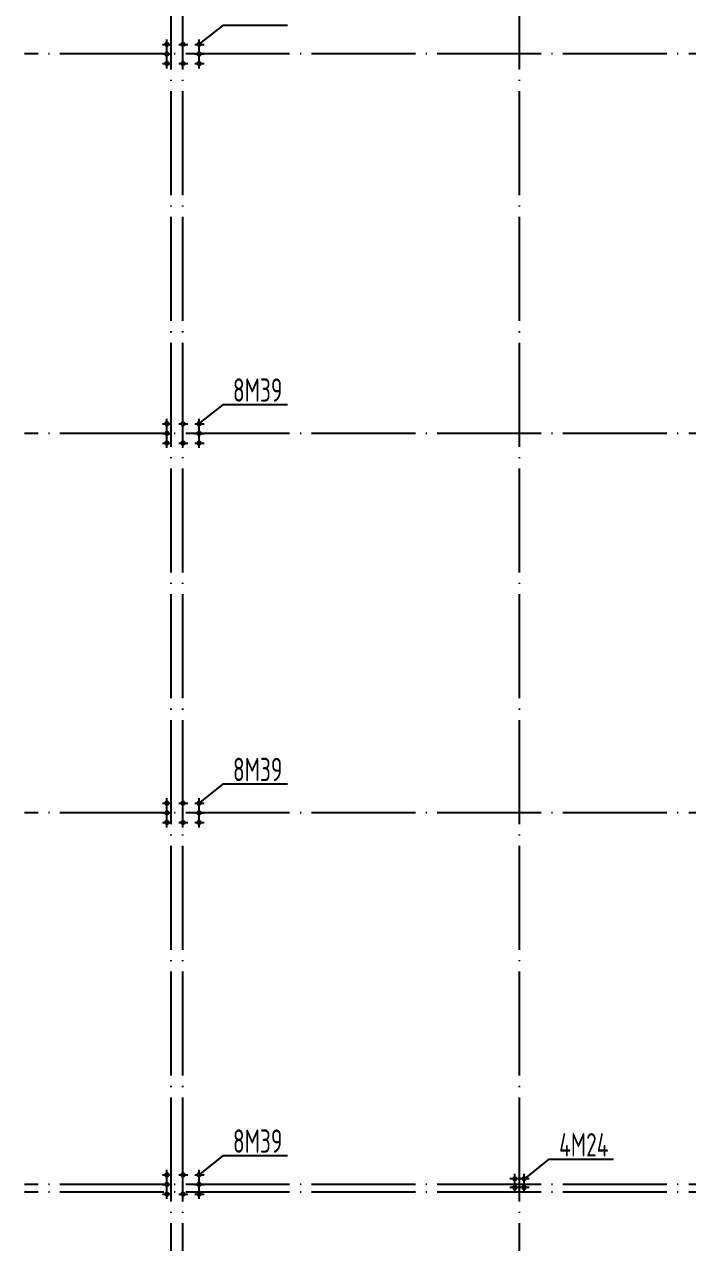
# Model space of a CAD drawing. Extents: x 69728788 to 150163257, y 20675998 to 43663798.
# Drawn here: x 75058795 to 75071560, y 21593783 to 21617223 of the extents above; entities that cross this region are included whole.
import ezdxf

# ---------------------------------------------------------------- set-up
doc = ezdxf.new("R2010")
doc.units = 0
doc.header["$LTSCALE"] = 1000
doc.header["$MEASUREMENT"] = 0
doc.linetypes.add('DOTE', pattern=[2.42, 2, -0.2, 0.02, -0.2])
for name, color, linetype in [('10', 7, 'CONTINUOUS'), ('DOTE', 251, 'DOTE'), ('WALL', 4, 'CONTINUOUS')]:
    doc.layers.add(name, color=color, linetype=linetype)
doc.styles.add('TSSD_Rein', font='atssdeng.shx', dxfattribs={"width": 0.7, "bigfont": 'atssdchn.shx'})

msp = doc.modelspace()

# ---------------------------------------------------------------- linework, layer by layer
at = {"layer": '10'}
for p, q in [((75061537.4, 21616742.8), (75061537.4, 21616932.9)), ((75061537.4, 21616742.8), (75061537.4, 21616932.9)), ((75061537.4, 21616742.8), (75061537.4, 21616932.9)), ((75061537.4, 21616742.8), (75061537.4, 21616932.9)), ((75061847.4, 21616742.8), (75061847.4, 21616932.9)), ((75061847.4, 21616742.8), (75061847.4, 21616932.9)), ((75061847.4, 21616742.8), (75061847.4, 21616932.9)), ((75061847.4, 21616742.8), (75061847.4, 21616932.9)), ((75062157.4, 21616742.8), (75062157.4, 21616932.9)), ((75062157.4, 21616742.8), (75062157.4, 21616932.9)), ((75062157.4, 21616742.8), (75062157.4, 21616932.9)), ((75062157.4, 21616742.8), (75062157.4, 21616932.9)), ((75061455, 21616837.9), (75061551, 21616837.9)), ((75061455, 21616837.9), (75061551, 21616837.9)), ((75061455, 21616837.9), (75061551, 21616837.9)), ((75061455, 21616837.9), (75061551, 21616837.9)), ((75061455, 21616652.9), (75061551, 21616652.9)), ((75061455, 21616652.9), (75061551, 21616652.9)), ((75061455, 21616652.9), (75061551, 21616652.9)), ((75061455, 21616652.9), (75061551, 21616652.9)), ((75061537.4, 21616837.9), (75061633.4, 21616837.9)), ((75061537.4, 21616837.9), (75061633.4, 21616837.9)), ((75061537.4, 21616837.9), (75061633.4, 21616837.9)), ((75061537.4, 21616837.9), (75061633.4, 21616837.9)), ((75061537.4, 21616557.8), (75061537.4, 21616747.9)), ((75061537.4, 21616557.8), (75061537.4, 21616747.9)), ((75061537.4, 21616557.8), (75061537.4, 21616747.9)), ((75061537.4, 21616557.8), (75061537.4, 21616747.9)), ((75061537.4, 21616652.9), (75061633.4, 21616652.9)), ((75061537.4, 21616652.9), (75061633.4, 21616652.9)), ((75061537.4, 21616652.9), (75061633.4, 21616652.9)), ((75061537.4, 21616652.9), (75061633.4, 21616652.9)), ((75061765, 21616837.9), (75061861, 21616837.9)), ((75061765, 21616837.9), (75061861, 21616837.9)), ((75061765, 21616837.9), (75061861, 21616837.9)), ((75061765, 21616837.9), (75061861, 21616837.9)), ((75061847.4, 21616837.9), (75061943.4, 21616837.9)), ((75061847.4, 21616837.9), (75061943.4, 21616837.9)), ((75061847.4, 21616837.9), (75061943.4, 21616837.9)), ((75061847.4, 21616837.9), (75061943.4, 21616837.9)), ((75062075, 21616837.9), (75062171, 21616837.9)), ((75062075, 21616837.9), (75062171, 21616837.9)), ((75062075, 21616837.9), (75062171, 21616837.9)), ((75062075, 21616837.9), (75062171, 21616837.9)), ((75062075, 21616652.9), (75062171, 21616652.9)), ((75062075, 21616652.9), (75062171, 21616652.9)), ((75062075, 21616652.9), (75062171, 21616652.9)), ((75062075, 21616652.9), (75062171, 21616652.9)), ((75062157.4, 21616837.9), (75062253.4, 21616837.9)), ((75062157.4, 21616837.9), (75062253.4, 21616837.9)), ((75062157.4, 21616837.9), (75062253.4, 21616837.9)), ((75062157.4, 21616837.9), (75062253.4, 21616837.9)), ((75062157.4, 21616557.8), (75062157.4, 21616747.9)), ((75062157.4, 21616557.8), (75062157.4, 21616747.9)), ((75062157.4, 21616557.8), (75062157.4, 21616747.9)), ((75062157.4, 21616557.8), (75062157.4, 21616747.9)), ((75062157.4, 21616652.9), (75062253.4, 21616652.9)), ((75062157.4, 21616652.9), (75062253.4, 21616652.9)), ((75062157.4, 21616652.9), (75062253.4, 21616652.9)), ((75062157.4, 21616652.9), (75062253.4, 21616652.9)), ((75061455, 21616467.9), (75061551, 21616467.9)), ((75061455, 21616467.9), (75061551, 21616467.9)), ((75061455, 21616467.9), (75061551, 21616467.9)), ((75061455, 21616467.9), (75061551, 21616467.9)), ((75061537.4, 21616372.8), (75061537.4, 21616562.9)), ((75061537.4, 21616372.8), (75061537.4, 21616562.9)), ((75061537.4, 21616372.8), (75061537.4, 21616562.9)), ((75061537.4, 21616372.8), (75061537.4, 21616562.9)), ((75061537.4, 21616467.9), (75061633.4, 21616467.9)), ((75061537.4, 21616467.9), (75061633.4, 21616467.9)), ((75061537.4, 21616467.9), (75061633.4, 21616467.9)), ((75061537.4, 21616467.9), (75061633.4, 21616467.9)), ((75061765, 21616467.9), (75061861, 21616467.9)), ((75061765, 21616467.9), (75061861, 21616467.9)), ((75061765, 21616467.9), (75061861, 21616467.9)), ((75061765, 21616467.9), (75061861, 21616467.9)), ((75061847.4, 21616372.8), (75061847.4, 21616562.9)), ((75061847.4, 21616372.8), (75061847.4, 21616562.9)), ((75061847.4, 21616372.8), (75061847.4, 21616562.9)), ((75061847.4, 21616372.8), (75061847.4, 21616562.9)), ((75061847.4, 21616467.9), (75061943.4, 21616467.9)), ((75061847.4, 21616467.9), (75061943.4, 21616467.9)), ((75061847.4, 21616467.9), (75061943.4, 21616467.9)), ((75061847.4, 21616467.9), (75061943.4, 21616467.9)), ((75062075, 21616467.9), (75062171, 21616467.9)), ((75062075, 21616467.9), (75062171, 21616467.9)), ((75062075, 21616467.9), (75062171, 21616467.9)), ((75062075, 21616467.9), (75062171, 21616467.9)), ((75062157.4, 21616387.8), (75062157.4, 21616577.9)), ((75062157.4, 21616387.8), (75062157.4, 21616577.9)), ((75062157.4, 21616387.8), (75062157.4, 21616577.9)), ((75062157.4, 21616372.8), (75062157.4, 21616562.9)), ((75062157.4, 21616467.9), (75062253.4, 21616467.9)), ((75062157.4, 21616467.9), (75062253.4, 21616467.9)), ((75062157.4, 21616467.9), (75062253.4, 21616467.9)), ((75062157.4, 21616467.9), (75062253.4, 21616467.9)), ((75061537.4, 21609442.8), (75061537.4, 21609632.9)), ((75061537.4, 21609442.8), (75061537.4, 21609632.9)), ((75061537.4, 21609442.8), (75061537.4, 21609632.9)), ((75061537.4, 21609442.8), (75061537.4, 21609632.9)), ((75061847.4, 21609442.8), (75061847.4, 21609632.9)), ((75061847.4, 21609442.8), (75061847.4, 21609632.9)), ((75061847.4, 21609442.8), (75061847.4, 21609632.9)), ((75061847.4, 21609442.8), (75061847.4, 21609632.9)), ((75062157.4, 21609442.8), (75062157.4, 21609632.9)), ((75062157.4, 21609442.8), (75062157.4, 21609632.9)), ((75062157.4, 21609442.8), (75062157.4, 21609632.9)), ((75062157.4, 21609442.8), (75062157.4, 21609632.9)), ((75061455, 21609537.9), (75061551, 21609537.9)), ((75061455, 21609537.9), (75061551, 21609537.9)), ((75061455, 21609537.9), (75061551, 21609537.9)), ((75061455, 21609537.9), (75061551, 21609537.9)), ((75061537.4, 21609537.9), (75061633.4, 21609537.9)), ((75061537.4, 21609537.9), (75061633.4, 21609537.9)), ((75061537.4, 21609537.9), (75061633.4, 21609537.9)), ((75061537.4, 21609537.9), (75061633.4, 21609537.9)), ((75061537.4, 21609257.8), (75061537.4, 21609447.9)), ((75061537.4, 21609257.8), (75061537.4, 21609447.9)), ((75061537.4, 21609257.8), (75061537.4, 21609447.9)), ((75061537.4, 21609257.8), (75061537.4, 21609447.9)), ((75061765, 21609537.9), (75061861, 21609537.9)), ((75061765, 21609537.9), (75061861, 21609537.9)), ((75061765, 21609537.9), (75061861, 21609537.9)), ((75061765, 21609537.9), (75061861, 21609537.9)), ((75061847.4, 21609537.9), (75061943.4, 21609537.9)), ((75061847.4, 21609537.9), (75061943.4, 21609537.9)), ((75061847.4, 21609537.9), (75061943.4, 21609537.9)), ((75061847.4, 21609537.9), (75061943.4, 21609537.9)), ((75062075, 21609537.9), (75062171, 21609537.9)), ((75062075, 21609537.9), (75062171, 21609537.9)), ((75062075, 21609537.9), (75062171, 21609537.9)), ((75062075, 21609537.9), (75062171, 21609537.9)), ((75062157.4, 21609537.9), (75062253.4, 21609537.9)), ((75062157.4, 21609537.9), (75062253.4, 21609537.9)), ((75062157.4, 21609537.9), (75062253.4, 21609537.9)), ((75062157.4, 21609537.9), (75062253.4, 21609537.9)), ((75062157.4, 21609257.8), (75062157.4, 21609447.9)), ((75062157.4, 21609257.8), (75062157.4, 21609447.9)), ((75062157.4, 21609257.8), (75062157.4, 21609447.9)), ((75062157.4, 21609257.8), (75062157.4, 21609447.9)), ((75061455, 21609352.9), (75061551, 21609352.9)), ((75061455, 21609352.9), (75061551, 21609352.9)), ((75061455, 21609352.9), (75061551, 21609352.9)), ((75061455, 21609352.9), (75061551, 21609352.9)), ((75061455, 21609167.9), (75061551, 21609167.9)), ((75061455, 21609167.9), (75061551, 21609167.9)), ((75061455, 21609167.9), (75061551, 21609167.9)), ((75061455, 21609167.9), (75061551, 21609167.9)), ((75061537.4, 21609352.9), (75061633.4, 21609352.9)), ((75061537.4, 21609352.9), (75061633.4, 21609352.9)), ((75061537.4, 21609352.9), (75061633.4, 21609352.9)), ((75061537.4, 21609352.9), (75061633.4, 21609352.9)), ((75061537.4, 21609072.8), (75061537.4, 21609262.9)), ((75061537.4, 21609072.8), (75061537.4, 21609262.9)), ((75061537.4, 21609072.8), (75061537.4, 21609262.9)), ((75061537.4, 21609072.8), (75061537.4, 21609262.9)), ((75061537.4, 21609167.9), (75061633.4, 21609167.9)), ((75061537.4, 21609167.9), (75061633.4, 21609167.9)), ((75061537.4, 21609167.9), (75061633.4, 21609167.9)), ((75061537.4, 21609167.9), (75061633.4, 21609167.9)), ((75061765, 21609167.9), (75061861, 21609167.9)), ((75061765, 21609167.9), (75061861, 21609167.9)), ((75061765, 21609167.9), (75061861, 21609167.9)), ((75061765, 21609167.9), (75061861, 21609167.9)), ((75061847.4, 21609072.8), (75061847.4, 21609262.9)), ((75061847.4, 21609072.8), (75061847.4, 21609262.9)), ((75061847.4, 21609072.8), (75061847.4, 21609262.9)), ((75061847.4, 21609072.8), (75061847.4, 21609262.9)), ((75061847.4, 21609167.9), (75061943.4, 21609167.9)), ((75061847.4, 21609167.9), (75061943.4, 21609167.9)), ((75061847.4, 21609167.9), (75061943.4, 21609167.9)), ((75061847.4, 21609167.9), (75061943.4, 21609167.9)), ((75062075, 21609352.9), (75062171, 21609352.9)), ((75062075, 21609352.9), (75062171, 21609352.9)), ((75062075, 21609352.9), (75062171, 21609352.9)), ((75062075, 21609352.9), (75062171, 21609352.9)), ((75062075, 21609167.9), (75062171, 21609167.9)), ((75062075, 21609167.9), (75062171, 21609167.9)), ((75062075, 21609167.9), (75062171, 21609167.9)), ((75062075, 21609167.9), (75062171, 21609167.9)), ((75062157.4, 21609352.9), (75062253.4, 21609352.9)), ((75062157.4, 21609352.9), (75062253.4, 21609352.9)), ((75062157.4, 21609352.9), (75062253.4, 21609352.9)), ((75062157.4, 21609352.9), (75062253.4, 21609352.9)), ((75062157.4, 21609087.8), (75062157.4, 21609277.9)), ((75062157.4, 21609087.8), (75062157.4, 21609277.9)), ((75062157.4, 21609087.8), (75062157.4, 21609277.9)), ((75062157.4, 21609072.8), (75062157.4, 21609262.9)), ((75062157.4, 21609167.9), (75062253.4, 21609167.9)), ((75062157.4, 21609167.9), (75062253.4, 21609167.9)), ((75062157.4, 21609167.9), (75062253.4, 21609167.9)), ((75062157.4, 21609167.9), (75062253.4, 21609167.9)), ((75061537.4, 21602142.8), (75061537.4, 21602332.9)), ((75061537.4, 21602142.8), (75061537.4, 21602332.9)), ((75061537.4, 21602142.8), (75061537.4, 21602332.9)), ((75061537.4, 21602142.8), (75061537.4, 21602332.9)), ((75061847.4, 21602142.8), (75061847.4, 21602332.9)), ((75061847.4, 21602142.8), (75061847.4, 21602332.9)), ((75061847.4, 21602142.8), (75061847.4, 21602332.9)), ((75061847.4, 21602142.8), (75061847.4, 21602332.9)), ((75062157.4, 21602142.8), (75062157.4, 21602332.9)), ((75062157.4, 21602142.8), (75062157.4, 21602332.9)), ((75062157.4, 21602142.8), (75062157.4, 21602332.9)), ((75062157.4, 21602142.8), (75062157.4, 21602332.9)), ((75061455, 21602237.9), (75061551, 21602237.9)), ((75061455, 21602237.9), (75061551, 21602237.9)), ((75061455, 21602237.9), (75061551, 21602237.9)), ((75061455, 21602237.9), (75061551, 21602237.9)), ((75061537.4, 21602237.9), (75061633.4, 21602237.9)), ((75061537.4, 21602237.9), (75061633.4, 21602237.9)), ((75061537.4, 21602237.9), (75061633.4, 21602237.9)), ((75061537.4, 21602237.9), (75061633.4, 21602237.9)), ((75061537.4, 21601957.8), (75061537.4, 21602147.9)), ((75061537.4, 21601957.8), (75061537.4, 21602147.9)), ((75061537.4, 21601957.8), (75061537.4, 21602147.9)), ((75061537.4, 21601957.8), (75061537.4, 21602147.9)), ((75061765, 21602237.9), (75061861, 21602237.9)), ((75061765, 21602237.9), (75061861, 21602237.9)), ((75061765, 21602237.9), (75061861, 21602237.9)), ((75061765, 21602237.9), (75061861, 21602237.9)), ((75061847.4, 21602237.9), (75061943.4, 21602237.9)), ((75061847.4, 21602237.9), (75061943.4, 21602237.9)), ((75061847.4, 21602237.9), (75061943.4, 21602237.9)), ((75061847.4, 21602237.9), (75061943.4, 21602237.9)), ((75062075, 21602237.9), (75062171, 21602237.9)), ((75062075, 21602237.9), (75062171, 21602237.9)), ((75062075, 21602237.9), (75062171, 21602237.9)), ((75062075, 21602237.9), (75062171, 21602237.9)), ((75062157.4, 21602237.9), (75062253.4, 21602237.9)), ((75062157.4, 21602237.9), (75062253.4, 21602237.9)), ((75062157.4, 21602237.9), (75062253.4, 21602237.9)), ((75062157.4, 21602237.9), (75062253.4, 21602237.9)), ((75062157.4, 21601957.8), (75062157.4, 21602147.9)), ((75062157.4, 21601957.8), (75062157.4, 21602147.9)), ((75062157.4, 21601957.8), (75062157.4, 21602147.9)), ((75062157.4, 21601957.8), (75062157.4, 21602147.9)), ((75061455, 21602052.9), (75061551, 21602052.9)), ((75061455, 21602052.9), (75061551, 21602052.9)), ((75061455, 21602052.9), (75061551, 21602052.9)), ((75061455, 21602052.9), (75061551, 21602052.9)), ((75061455, 21601867.9), (75061551, 21601867.9)), ((75061455, 21601867.9), (75061551, 21601867.9)), ((75061455, 21601867.9), (75061551, 21601867.9)), ((75061455, 21601867.9), (75061551, 21601867.9)), ((75061537.4, 21602052.9), (75061633.4, 21602052.9)), ((75061537.4, 21602052.9), (75061633.4, 21602052.9)), ((75061537.4, 21602052.9), (75061633.4, 21602052.9)), ((75061537.4, 21602052.9), (75061633.4, 21602052.9)), ((75061537.4, 21601772.8), (75061537.4, 21601962.9)), ((75061537.4, 21601772.8), (75061537.4, 21601962.9)), ((75061537.4, 21601772.8), (75061537.4, 21601962.9)), ((75061537.4, 21601772.8), (75061537.4, 21601962.9)), ((75061537.4, 21601867.9), (75061633.4, 21601867.9)), ((75061537.4, 21601867.9), (75061633.4, 21601867.9)), ((75061537.4, 21601867.9), (75061633.4, 21601867.9)), ((75061537.4, 21601867.9), (75061633.4, 21601867.9)), ((75061765, 21601867.9), (75061861, 21601867.9)), ((75061765, 21601867.9), (75061861, 21601867.9)), ((75061765, 21601867.9), (75061861, 21601867.9)), ((75061765, 21601867.9), (75061861, 21601867.9)), ((75061847.4, 21601772.8), (75061847.4, 21601962.9)), ((75061847.4, 21601772.8), (75061847.4, 21601962.9)), ((75061847.4, 21601772.8), (75061847.4, 21601962.9)), ((75061847.4, 21601772.8), (75061847.4, 21601962.9)), ((75061847.4, 21601867.9), (75061943.4, 21601867.9)), ((75061847.4, 21601867.9), (75061943.4, 21601867.9)), ((75061847.4, 21601867.9), (75061943.4, 21601867.9)), ((75061847.4, 21601867.9), (75061943.4, 21601867.9)), ((75062075, 21602052.9), (75062171, 21602052.9)), ((75062075, 21602052.9), (75062171, 21602052.9)), ((75062075, 21602052.9), (75062171, 21602052.9)), ((75062075, 21602052.9), (75062171, 21602052.9)), ((75062075, 21601867.9), (75062171, 21601867.9)), ((75062075, 21601867.9), (75062171, 21601867.9)), ((75062075, 21601867.9), (75062171, 21601867.9)), ((75062075, 21601867.9), (75062171, 21601867.9)), ((75062157.4, 21602052.9), (75062253.4, 21602052.9)), ((75062157.4, 21602052.9), (75062253.4, 21602052.9)), ((75062157.4, 21602052.9), (75062253.4, 21602052.9)), ((75062157.4, 21602052.9), (75062253.4, 21602052.9)), ((75062157.4, 21601787.8), (75062157.4, 21601977.9)), ((75062157.4, 21601787.8), (75062157.4, 21601977.9)), ((75062157.4, 21601787.8), (75062157.4, 21601977.9)), ((75062157.4, 21601772.8), (75062157.4, 21601962.9)), ((75062157.4, 21601867.9), (75062253.4, 21601867.9)), ((75062157.4, 21601867.9), (75062253.4, 21601867.9)), ((75062157.4, 21601867.9), (75062253.4, 21601867.9)), ((75062157.4, 21601867.9), (75062253.4, 21601867.9)), ((75061455, 21595087.9), (75061551, 21595087.9)), ((75061455, 21595087.9), (75061551, 21595087.9)), ((75061455, 21595087.9), (75061551, 21595087.9)), ((75061455, 21595087.9), (75061551, 21595087.9)), ((75061537.4, 21594992.8), (75061537.4, 21595182.9)), ((75061537.4, 21594992.8), (75061537.4, 21595182.9)), ((75061537.4, 21594992.8), (75061537.4, 21595182.9)), ((75061537.4, 21594992.8), (75061537.4, 21595182.9)), ((75061537.4, 21595087.9), (75061633.4, 21595087.9)), ((75061537.4, 21595087.9), (75061633.4, 21595087.9)), ((75061537.4, 21595087.9), (75061633.4, 21595087.9)), ((75061537.4, 21595087.9), (75061633.4, 21595087.9)), ((75061765, 21595087.9), (75061861, 21595087.9)), ((75061765, 21595087.9), (75061861, 21595087.9)), ((75061765, 21595087.9), (75061861, 21595087.9)), ((75061765, 21595087.9), (75061861, 21595087.9)), ((75061847.4, 21594992.8), (75061847.4, 21595182.9)), ((75061847.4, 21594992.8), (75061847.4, 21595182.9)), ((75061847.4, 21594992.8), (75061847.4, 21595182.9)), ((75061847.4, 21594992.8), (75061847.4, 21595182.9)), ((75061847.4, 21595087.9), (75061943.4, 21595087.9)), ((75061847.4, 21595087.9), (75061943.4, 21595087.9)), ((75061847.4, 21595087.9), (75061943.4, 21595087.9)), ((75061847.4, 21595087.9), (75061943.4, 21595087.9)), ((75062075, 21595087.9), (75062171, 21595087.9)), ((75062075, 21595087.9), (75062171, 21595087.9)), ((75062075, 21595087.9), (75062171, 21595087.9)), ((75062075, 21595087.9), (75062171, 21595087.9)), ((75062157.4, 21594992.8), (75062157.4, 21595182.9)), ((75062157.4, 21594992.8), (75062157.4, 21595182.9)), ((75062157.4, 21594992.8), (75062157.4, 21595182.9)), ((75062157.4, 21594992.8), (75062157.4, 21595182.9)), ((75062157.4, 21595087.9), (75062253.4, 21595087.9)), ((75062157.4, 21595087.9), (75062253.4, 21595087.9)), ((75062157.4, 21595087.9), (75062253.4, 21595087.9)), ((75062157.4, 21595087.9), (75062253.4, 21595087.9)), ((75068232.4, 21594917.8), (75068232.4, 21595107.9)), ((75068232.4, 21594917.8), (75068232.4, 21595107.9)), ((75068232.4, 21594917.8), (75068232.4, 21595107.9)), ((75068232.4, 21594917.8), (75068232.4, 21595107.9)), ((75068412.4, 21594917.8), (75068412.4, 21595107.9)), ((75068412.4, 21594917.8), (75068412.4, 21595107.9)), ((75068412.4, 21594917.8), (75068412.4, 21595107.9)), ((75068412.4, 21594917.8), (75068412.4, 21595107.9)), ((75061455, 21594902.9), (75061551, 21594902.9)), ((75061455, 21594902.9), (75061551, 21594902.9)), ((75061455, 21594902.9), (75061551, 21594902.9)), ((75061455, 21594902.9), (75061551, 21594902.9)), ((75061537.4, 21594807.8), (75061537.4, 21594997.9)), ((75061537.4, 21594807.8), (75061537.4, 21594997.9)), ((75061537.4, 21594807.8), (75061537.4, 21594997.9)), ((75061537.4, 21594807.8), (75061537.4, 21594997.9)), ((75061537.4, 21594902.9), (75061633.4, 21594902.9)), ((75061537.4, 21594902.9), (75061633.4, 21594902.9)), ((75061537.4, 21594902.9), (75061633.4, 21594902.9)), ((75061537.4, 21594902.9), (75061633.4, 21594902.9)), ((75062075, 21594902.9), (75062171, 21594902.9)), ((75062075, 21594902.9), (75062171, 21594902.9)), ((75062075, 21594902.9), (75062171, 21594902.9)), ((75062075, 21594902.9), (75062171, 21594902.9)), ((75062157.4, 21594807.8), (75062157.4, 21594997.9)), ((75062157.4, 21594807.8), (75062157.4, 21594997.9)), ((75062157.4, 21594807.8), (75062157.4, 21594997.9)), ((75062157.4, 21594807.8), (75062157.4, 21594997.9)), ((75062157.4, 21594902.9), (75062253.4, 21594902.9)), ((75062157.4, 21594902.9), (75062253.4, 21594902.9)), ((75062157.4, 21594902.9), (75062253.4, 21594902.9)), ((75062157.4, 21594902.9), (75062253.4, 21594902.9)), ((75062157.4, 21594637.8), (75062157.4, 21594827.9)), ((75062157.4, 21594637.8), (75062157.4, 21594827.9)), ((75062157.4, 21594637.8), (75062157.4, 21594827.9)), ((75068232.4, 21595012.9), (75068136.4, 21595012.9)), ((75068232.4, 21595012.9), (75068136.4, 21595012.9)), ((75068232.4, 21595012.9), (75068136.4, 21595012.9)), ((75068232.4, 21595012.9), (75068136.4, 21595012.9)), ((75068232.4, 21594842.9), (75068136.4, 21594842.9)), ((75068232.4, 21594842.9), (75068136.4, 21594842.9)), ((75068232.4, 21594842.9), (75068136.4, 21594842.9)), ((75068232.4, 21594842.9), (75068136.4, 21594842.9)), ((75068328.4, 21595012.9), (75068232.4, 21595012.9)), ((75068232.4, 21594747.8), (75068232.4, 21594937.9)), ((75068232.4, 21594747.8), (75068232.4, 21594937.9)), ((75068232.4, 21594747.8), (75068232.4, 21594937.9)), ((75068232.4, 21594747.8), (75068232.4, 21594937.9)), ((75068328.4, 21594842.9), (75068232.4, 21594842.9)), ((75068412.4, 21595012.9), (75068316.4, 21595012.9)), ((75068412.4, 21595012.9), (75068316.4, 21595012.9)), ((75068412.4, 21595012.9), (75068316.4, 21595012.9)), ((75068412.4, 21595012.9), (75068316.4, 21595012.9)), ((75068412.4, 21594842.9), (75068316.4, 21594842.9)), ((75068412.4, 21594842.9), (75068316.4, 21594842.9)), ((75068412.4, 21594842.9), (75068316.4, 21594842.9)), ((75068412.4, 21594842.9), (75068316.4, 21594842.9)), ((75068508.4, 21595012.9), (75068412.4, 21595012.9)), ((75068412.4, 21594747.8), (75068412.4, 21594937.9)), ((75068412.4, 21594747.8), (75068412.4, 21594937.9)), ((75068412.4, 21594747.8), (75068412.4, 21594937.9)), ((75068412.4, 21594747.8), (75068412.4, 21594937.9)), ((75068508.4, 21594842.9), (75068412.4, 21594842.9)), ((75061455, 21594717.9), (75061551, 21594717.9)), ((75061455, 21594717.9), (75061551, 21594717.9)), ((75061455, 21594717.9), (75061551, 21594717.9)), ((75061455, 21594717.9), (75061551, 21594717.9)), ((75061537.4, 21594622.8), (75061537.4, 21594812.9)), ((75061537.4, 21594622.8), (75061537.4, 21594812.9)), ((75061537.4, 21594622.8), (75061537.4, 21594812.9)), ((75061537.4, 21594622.8), (75061537.4, 21594812.9)), ((75061537.4, 21594717.9), (75061633.4, 21594717.9)), ((75061537.4, 21594717.9), (75061633.4, 21594717.9)), ((75061537.4, 21594717.9), (75061633.4, 21594717.9)), ((75061537.4, 21594717.9), (75061633.4, 21594717.9)), ((75061765, 21594717.9), (75061861, 21594717.9)), ((75061765, 21594717.9), (75061861, 21594717.9)), ((75061765, 21594717.9), (75061861, 21594717.9)), ((75061765, 21594717.9), (75061861, 21594717.9)), ((75061847.4, 21594622.8), (75061847.4, 21594812.9)), ((75061847.4, 21594622.8), (75061847.4, 21594812.9)), ((75061847.4, 21594622.8), (75061847.4, 21594812.9)), ((75061847.4, 21594622.8), (75061847.4, 21594812.9)), ((75061847.4, 21594717.9), (75061943.4, 21594717.9)), ((75061847.4, 21594717.9), (75061943.4, 21594717.9)), ((75061847.4, 21594717.9), (75061943.4, 21594717.9)), ((75061847.4, 21594717.9), (75061943.4, 21594717.9)), ((75062075, 21594717.9), (75062171, 21594717.9)), ((75062075, 21594717.9), (75062171, 21594717.9)), ((75062075, 21594717.9), (75062171, 21594717.9)), ((75062075, 21594717.9), (75062171, 21594717.9)), ((75062157.4, 21594622.8), (75062157.4, 21594812.9)), ((75062157.4, 21594717.9), (75062253.4, 21594717.9)), ((75062157.4, 21594717.9), (75062253.4, 21594717.9)), ((75062157.4, 21594717.9), (75062253.4, 21594717.9)), ((75062157.4, 21594717.9), (75062253.4, 21594717.9))]:
    msp.add_line(p, q, dxfattribs=at)
at = {"layer": '10', "const_width": 51.2}
for points in [[(75061537.4, 21616863.5, -1), (75061537.4, 21616812.3, -1), (75061537.4, 21616863.5)], [(75061537.4, 21616863.5, -1), (75061537.4, 21616812.3, -1), (75061537.4, 21616863.5)], [(75061537.4, 21616863.5, -1), (75061537.4, 21616812.3, -1), (75061537.4, 21616863.5)], [(75061537.4, 21616863.5, -1), (75061537.4, 21616812.3, -1), (75061537.4, 21616863.5)], [(75061847.4, 21616863.5, -1), (75061847.4, 21616812.3, -1), (75061847.4, 21616863.5)], [(75061847.4, 21616863.5, -1), (75061847.4, 21616812.3, -1), (75061847.4, 21616863.5)], [(75061847.4, 21616863.5, -1), (75061847.4, 21616812.3, -1), (75061847.4, 21616863.5)], [(75061847.4, 21616863.5, -1), (75061847.4, 21616812.3, -1), (75061847.4, 21616863.5)], [(75062157.4, 21616863.5, -1), (75062157.4, 21616812.3, -1), (75062157.4, 21616863.5)], [(75062157.4, 21616863.5, -1), (75062157.4, 21616812.3, -1), (75062157.4, 21616863.5)], [(75062157.4, 21616863.5, -1), (75062157.4, 21616812.3, -1), (75062157.4, 21616863.5)], [(75062157.4, 21616863.5, -1), (75062157.4, 21616812.3, -1), (75062157.4, 21616863.5)], [(75061537.4, 21616678.5, -1), (75061537.4, 21616627.3, -1), (75061537.4, 21616678.5)], [(75061537.4, 21616678.5, -1), (75061537.4, 21616627.3, -1), (75061537.4, 21616678.5)], [(75061537.4, 21616678.5, -1), (75061537.4, 21616627.3, -1), (75061537.4, 21616678.5)], [(75061537.4, 21616678.5, -1), (75061537.4, 21616627.3, -1), (75061537.4, 21616678.5)], [(75062157.4, 21616678.5, -1), (75062157.4, 21616627.3, -1), (75062157.4, 21616678.5)], [(75062157.4, 21616678.5, -1), (75062157.4, 21616627.3, -1), (75062157.4, 21616678.5)], [(75062157.4, 21616678.5, -1), (75062157.4, 21616627.3, -1), (75062157.4, 21616678.5)], [(75062157.4, 21616678.5, -1), (75062157.4, 21616627.3, -1), (75062157.4, 21616678.5)], [(75061537.4, 21616493.5, -1), (75061537.4, 21616442.3, -1), (75061537.4, 21616493.5)], [(75061537.4, 21616493.5, -1), (75061537.4, 21616442.3, -1), (75061537.4, 21616493.5)], [(75061537.4, 21616493.5, -1), (75061537.4, 21616442.3, -1), (75061537.4, 21616493.5)], [(75061537.4, 21616493.5, -1), (75061537.4, 21616442.3, -1), (75061537.4, 21616493.5)], [(75061847.4, 21616493.5, -1), (75061847.4, 21616442.3, -1), (75061847.4, 21616493.5)], [(75061847.4, 21616493.5, -1), (75061847.4, 21616442.3, -1), (75061847.4, 21616493.5)], [(75061847.4, 21616493.5, -1), (75061847.4, 21616442.3, -1), (75061847.4, 21616493.5)], [(75061847.4, 21616493.5, -1), (75061847.4, 21616442.3, -1), (75061847.4, 21616493.5)], [(75062157.4, 21616493.5, -1), (75062157.4, 21616442.3, -1), (75062157.4, 21616493.5)], [(75062157.4, 21616493.5, -1), (75062157.4, 21616442.3, -1), (75062157.4, 21616493.5)], [(75062157.4, 21616493.5, -1), (75062157.4, 21616442.3, -1), (75062157.4, 21616493.5)], [(75062157.4, 21616493.5, -1), (75062157.4, 21616442.3, -1), (75062157.4, 21616493.5)], [(75061537.4, 21609563.5, -1), (75061537.4, 21609512.3, -1), (75061537.4, 21609563.5)], [(75061537.4, 21609563.5, -1), (75061537.4, 21609512.3, -1), (75061537.4, 21609563.5)], [(75061537.4, 21609563.5, -1), (75061537.4, 21609512.3, -1), (75061537.4, 21609563.5)], [(75061537.4, 21609563.5, -1), (75061537.4, 21609512.3, -1), (75061537.4, 21609563.5)], [(75061537.4, 21609378.5, -1), (75061537.4, 21609327.3, -1), (75061537.4, 21609378.5)], [(75061537.4, 21609378.5, -1), (75061537.4, 21609327.3, -1), (75061537.4, 21609378.5)], [(75061537.4, 21609378.5, -1), (75061537.4, 21609327.3, -1), (75061537.4, 21609378.5)], [(75061537.4, 21609378.5, -1), (75061537.4, 21609327.3, -1), (75061537.4, 21609378.5)], [(75061847.4, 21609563.5, -1), (75061847.4, 21609512.3, -1), (75061847.4, 21609563.5)], [(75061847.4, 21609563.5, -1), (75061847.4, 21609512.3, -1), (75061847.4, 21609563.5)], [(75061847.4, 21609563.5, -1), (75061847.4, 21609512.3, -1), (75061847.4, 21609563.5)], [(75061847.4, 21609563.5, -1), (75061847.4, 21609512.3, -1), (75061847.4, 21609563.5)], [(75062157.4, 21609563.5, -1), (75062157.4, 21609512.3, -1), (75062157.4, 21609563.5)], [(75062157.4, 21609563.5, -1), (75062157.4, 21609512.3, -1), (75062157.4, 21609563.5)], [(75062157.4, 21609563.5, -1), (75062157.4, 21609512.3, -1), (75062157.4, 21609563.5)], [(75062157.4, 21609563.5, -1), (75062157.4, 21609512.3, -1), (75062157.4, 21609563.5)], [(75062157.4, 21609378.5, -1), (75062157.4, 21609327.3, -1), (75062157.4, 21609378.5)], [(75062157.4, 21609378.5, -1), (75062157.4, 21609327.3, -1), (75062157.4, 21609378.5)], [(75062157.4, 21609378.5, -1), (75062157.4, 21609327.3, -1), (75062157.4, 21609378.5)], [(75062157.4, 21609378.5, -1), (75062157.4, 21609327.3, -1), (75062157.4, 21609378.5)], [(75061537.4, 21609193.5, -1), (75061537.4, 21609142.3, -1), (75061537.4, 21609193.5)], [(75061537.4, 21609193.5, -1), (75061537.4, 21609142.3, -1), (75061537.4, 21609193.5)], [(75061537.4, 21609193.5, -1), (75061537.4, 21609142.3, -1), (75061537.4, 21609193.5)], [(75061537.4, 21609193.5, -1), (75061537.4, 21609142.3, -1), (75061537.4, 21609193.5)], [(75061847.4, 21609193.5, -1), (75061847.4, 21609142.3, -1), (75061847.4, 21609193.5)], [(75061847.4, 21609193.5, -1), (75061847.4, 21609142.3, -1), (75061847.4, 21609193.5)], [(75061847.4, 21609193.5, -1), (75061847.4, 21609142.3, -1), (75061847.4, 21609193.5)], [(75061847.4, 21609193.5, -1), (75061847.4, 21609142.3, -1), (75061847.4, 21609193.5)], [(75062157.4, 21609193.5, -1), (75062157.4, 21609142.3, -1), (75062157.4, 21609193.5)], [(75062157.4, 21609193.5, -1), (75062157.4, 21609142.3, -1), (75062157.4, 21609193.5)], [(75062157.4, 21609193.5, -1), (75062157.4, 21609142.3, -1), (75062157.4, 21609193.5)], [(75062157.4, 21609193.5, -1), (75062157.4, 21609142.3, -1), (75062157.4, 21609193.5)], [(75061537.4, 21602263.5, -1), (75061537.4, 21602212.3, -1), (75061537.4, 21602263.5)], [(75061537.4, 21602263.5, -1), (75061537.4, 21602212.3, -1), (75061537.4, 21602263.5)], [(75061537.4, 21602263.5, -1), (75061537.4, 21602212.3, -1), (75061537.4, 21602263.5)], [(75061537.4, 21602263.5, -1), (75061537.4, 21602212.3, -1), (75061537.4, 21602263.5)], [(75061537.4, 21602078.5, -1), (75061537.4, 21602027.3, -1), (75061537.4, 21602078.5)], [(75061537.4, 21602078.5, -1), (75061537.4, 21602027.3, -1), (75061537.4, 21602078.5)], [(75061537.4, 21602078.5, -1), (75061537.4, 21602027.3, -1), (75061537.4, 21602078.5)], [(75061537.4, 21602078.5, -1), (75061537.4, 21602027.3, -1), (75061537.4, 21602078.5)], [(75061847.4, 21602263.5, -1), (75061847.4, 21602212.3, -1), (75061847.4, 21602263.5)], [(75061847.4, 21602263.5, -1), (75061847.4, 21602212.3, -1), (75061847.4, 21602263.5)], [(75061847.4, 21602263.5, -1), (75061847.4, 21602212.3, -1), (75061847.4, 21602263.5)], [(75061847.4, 21602263.5, -1), (75061847.4, 21602212.3, -1), (75061847.4, 21602263.5)], [(75062157.4, 21602263.5, -1), (75062157.4, 21602212.3, -1), (75062157.4, 21602263.5)], [(75062157.4, 21602263.5, -1), (75062157.4, 21602212.3, -1), (75062157.4, 21602263.5)], [(75062157.4, 21602263.5, -1), (75062157.4, 21602212.3, -1), (75062157.4, 21602263.5)], [(75062157.4, 21602263.5, -1), (75062157.4, 21602212.3, -1), (75062157.4, 21602263.5)], [(75062157.4, 21602078.5, -1), (75062157.4, 21602027.3, -1), (75062157.4, 21602078.5)], [(75062157.4, 21602078.5, -1), (75062157.4, 21602027.3, -1), (75062157.4, 21602078.5)], [(75062157.4, 21602078.5, -1), (75062157.4, 21602027.3, -1), (75062157.4, 21602078.5)], [(75062157.4, 21602078.5, -1), (75062157.4, 21602027.3, -1), (75062157.4, 21602078.5)], [(75061537.4, 21601893.5, -1), (75061537.4, 21601842.3, -1), (75061537.4, 21601893.5)], [(75061537.4, 21601893.5, -1), (75061537.4, 21601842.3, -1), (75061537.4, 21601893.5)], [(75061537.4, 21601893.5, -1), (75061537.4, 21601842.3, -1), (75061537.4, 21601893.5)], [(75061537.4, 21601893.5, -1), (75061537.4, 21601842.3, -1), (75061537.4, 21601893.5)], [(75061847.4, 21601893.5, -1), (75061847.4, 21601842.3, -1), (75061847.4, 21601893.5)], [(75061847.4, 21601893.5, -1), (75061847.4, 21601842.3, -1), (75061847.4, 21601893.5)], [(75061847.4, 21601893.5, -1), (75061847.4, 21601842.3, -1), (75061847.4, 21601893.5)], [(75061847.4, 21601893.5, -1), (75061847.4, 21601842.3, -1), (75061847.4, 21601893.5)], [(75062157.4, 21601893.5, -1), (75062157.4, 21601842.3, -1), (75062157.4, 21601893.5)], [(75062157.4, 21601893.5, -1), (75062157.4, 21601842.3, -1), (75062157.4, 21601893.5)], [(75062157.4, 21601893.5, -1), (75062157.4, 21601842.3, -1), (75062157.4, 21601893.5)], [(75062157.4, 21601893.5, -1), (75062157.4, 21601842.3, -1), (75062157.4, 21601893.5)], [(75061537.4, 21595113.5, -1), (75061537.4, 21595062.3, -1), (75061537.4, 21595113.5)], [(75061537.4, 21595113.5, -1), (75061537.4, 21595062.3, -1), (75061537.4, 21595113.5)], [(75061537.4, 21595113.5, -1), (75061537.4, 21595062.3, -1), (75061537.4, 21595113.5)], [(75061537.4, 21595113.5, -1), (75061537.4, 21595062.3, -1), (75061537.4, 21595113.5)], [(75061847.4, 21595113.5, -1), (75061847.4, 21595062.3, -1), (75061847.4, 21595113.5)], [(75061847.4, 21595113.5, -1), (75061847.4, 21595062.3, -1), (75061847.4, 21595113.5)], [(75061847.4, 21595113.5, -1), (75061847.4, 21595062.3, -1), (75061847.4, 21595113.5)], [(75061847.4, 21595113.5, -1), (75061847.4, 21595062.3, -1), (75061847.4, 21595113.5)], [(75062157.4, 21595113.5, -1), (75062157.4, 21595062.3, -1), (75062157.4, 21595113.5)], [(75062157.4, 21595113.5, -1), (75062157.4, 21595062.3, -1), (75062157.4, 21595113.5)], [(75062157.4, 21595113.5, -1), (75062157.4, 21595062.3, -1), (75062157.4, 21595113.5)], [(75062157.4, 21595113.5, -1), (75062157.4, 21595062.3, -1), (75062157.4, 21595113.5)], [(75068232.4, 21595038.5, 1), (75068232.4, 21594987.3, 1), (75068232.4, 21595038.5)], [(75068232.4, 21595038.5, 1), (75068232.4, 21594987.3, 1), (75068232.4, 21595038.5)], [(75068232.4, 21595038.5, 1), (75068232.4, 21594987.3, 1), (75068232.4, 21595038.5)], [(75068232.4, 21595038.5, 1), (75068232.4, 21594987.3, 1), (75068232.4, 21595038.5)], [(75068412.4, 21595038.5, 1), (75068412.4, 21594987.3, 1), (75068412.4, 21595038.5)], [(75068412.4, 21595038.5, 1), (75068412.4, 21594987.3, 1), (75068412.4, 21595038.5)], [(75068412.4, 21595038.5, 1), (75068412.4, 21594987.3, 1), (75068412.4, 21595038.5)], [(75068412.4, 21595038.5, 1), (75068412.4, 21594987.3, 1), (75068412.4, 21595038.5)], [(75061537.4, 21594928.5, -1), (75061537.4, 21594877.3, -1), (75061537.4, 21594928.5)], [(75061537.4, 21594928.5, -1), (75061537.4, 21594877.3, -1), (75061537.4, 21594928.5)], [(75061537.4, 21594928.5, -1), (75061537.4, 21594877.3, -1), (75061537.4, 21594928.5)], [(75061537.4, 21594928.5, -1), (75061537.4, 21594877.3, -1), (75061537.4, 21594928.5)], [(75062157.4, 21594928.5, -1), (75062157.4, 21594877.3, -1), (75062157.4, 21594928.5)], [(75062157.4, 21594928.5, -1), (75062157.4, 21594877.3, -1), (75062157.4, 21594928.5)], [(75062157.4, 21594928.5, -1), (75062157.4, 21594877.3, -1), (75062157.4, 21594928.5)], [(75062157.4, 21594928.5, -1), (75062157.4, 21594877.3, -1), (75062157.4, 21594928.5)], [(75068232.4, 21594868.5, 1), (75068232.4, 21594817.3, 1), (75068232.4, 21594868.5)], [(75068232.4, 21594868.5, 1), (75068232.4, 21594817.3, 1), (75068232.4, 21594868.5)], [(75068232.4, 21594868.5, 1), (75068232.4, 21594817.3, 1), (75068232.4, 21594868.5)], [(75068232.4, 21594868.5, 1), (75068232.4, 21594817.3, 1), (75068232.4, 21594868.5)], [(75068412.4, 21594868.5, 1), (75068412.4, 21594817.3, 1), (75068412.4, 21594868.5)], [(75068412.4, 21594868.5, 1), (75068412.4, 21594817.3, 1), (75068412.4, 21594868.5)], [(75068412.4, 21594868.5, 1), (75068412.4, 21594817.3, 1), (75068412.4, 21594868.5)], [(75068412.4, 21594868.5, 1), (75068412.4, 21594817.3, 1), (75068412.4, 21594868.5)], [(75061537.4, 21594743.5, -1), (75061537.4, 21594692.3, -1), (75061537.4, 21594743.5)], [(75061537.4, 21594743.5, -1), (75061537.4, 21594692.3, -1), (75061537.4, 21594743.5)], [(75061537.4, 21594743.5, -1), (75061537.4, 21594692.3, -1), (75061537.4, 21594743.5)], [(75061537.4, 21594743.5, -1), (75061537.4, 21594692.3, -1), (75061537.4, 21594743.5)], [(75061847.4, 21594743.5, -1), (75061847.4, 21594692.3, -1), (75061847.4, 21594743.5)], [(75061847.4, 21594743.5, -1), (75061847.4, 21594692.3, -1), (75061847.4, 21594743.5)], [(75061847.4, 21594743.5, -1), (75061847.4, 21594692.3, -1), (75061847.4, 21594743.5)], [(75061847.4, 21594743.5, -1), (75061847.4, 21594692.3, -1), (75061847.4, 21594743.5)], [(75062157.4, 21594743.5, -1), (75062157.4, 21594692.3, -1), (75062157.4, 21594743.5)], [(75062157.4, 21594743.5, -1), (75062157.4, 21594692.3, -1), (75062157.4, 21594743.5)], [(75062157.4, 21594743.5, -1), (75062157.4, 21594692.3, -1), (75062157.4, 21594743.5)], [(75062157.4, 21594743.5, -1), (75062157.4, 21594692.3, -1), (75062157.4, 21594743.5)]]:
    msp.add_lwpolyline(points, format="xyb", close=True, dxfattribs=at)
at = {"layer": 'DOTE', "color": 25, "linetype": 'DOTE'}
for p, q in [((75061622.4, 21570376.8), (75061622.4, 21626198.7)), ((75061847.4, 21570376.8), (75061847.4, 21626198.7)), ((75068322.4, 21570376.8), (75068322.4, 21626198.7)), ((75105039.8, 21616652.9), (75058794.8, 21616652.9)), ((75105039.8, 21609352.9), (75058794.8, 21609352.9)), ((75105039.8, 21602052.9), (75058794.8, 21602052.9)), ((75105039.8, 21594902.9), (75058794.8, 21594902.9)), ((75105039.8, 21594752.9), (75058794.8, 21594752.9))]:
    msp.add_line(p, q, dxfattribs=at)
at = {"layer": 'WALL'}
for points in [[(75062152.1, 21616833.7), (75062625.2, 21617208.8), (75063857.5, 21617208.8)], [(75062152.1, 21609533.7), (75062625.2, 21609908.8), (75063857.5, 21609908.8)], [(75062152.1, 21602233.7), (75062625.2, 21602608.8), (75063857.5, 21602608.8)], [(75062152.1, 21595083.7), (75062625.2, 21595458.8), (75063857.5, 21595458.8)], [(75068424.6, 21595012.9), (75068897.6, 21595387.9), (75070129.9, 21595387.9)]]:
    msp.add_lwpolyline(points, dxfattribs=at)

# ---------------------------------------------------------------- texts
at = {"layer": 'WALL', "style": 'TSSD_Rein', "width": 0.7}
for s, p in [('8M39', (75062808.1, 21609961.3)), ('8M39', (75062808.1, 21602661.3)), ('8M39', (75062808.1, 21595511.3)), ('4M24', (75069086.2, 21595440.5))]:
    msp.add_text(s, height=450, dxfattribs=at).set_placement(p)

doc.saveas('drawing.dxf')
